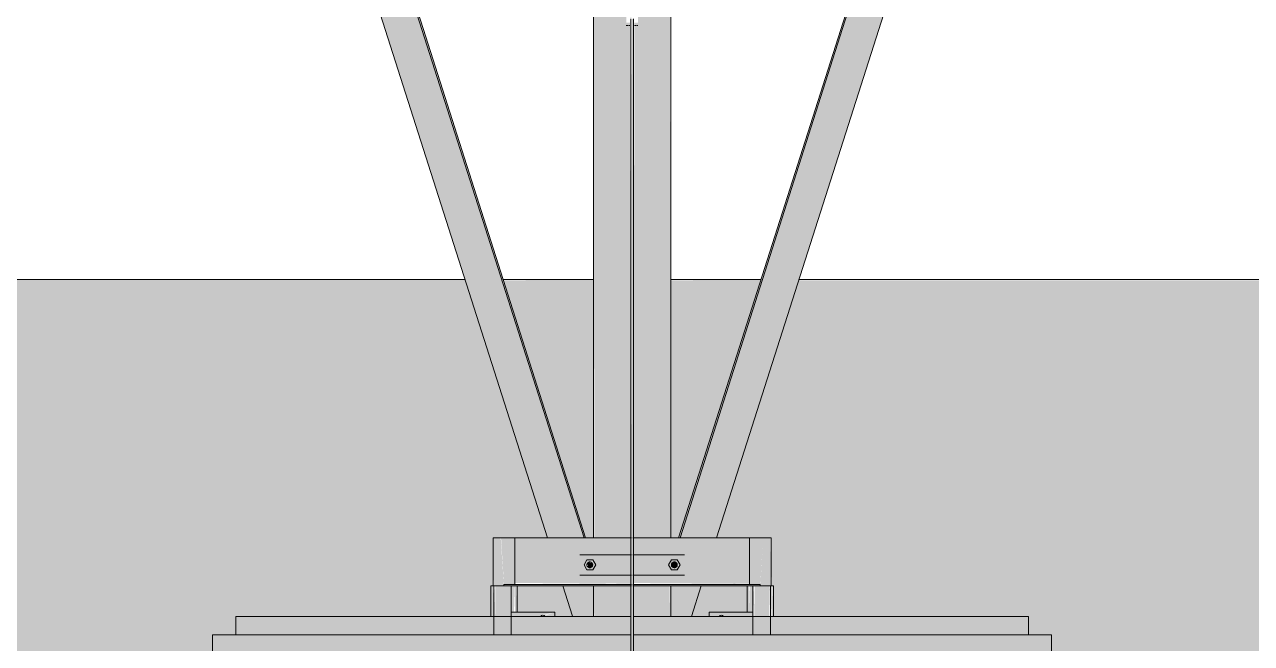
# Model space of a CAD drawing. Header units: inches. Extents: x 21380 to 98133, y -290 to 853.
# Drawn here: x 24904.5 to 25009.8, y 155.3 to 208.4 of the extents above; entities that cross this region are included whole.
import ezdxf

# ---------------------------------------------------------------- set-up
doc = ezdxf.new("R2010")
doc.units = ezdxf.units.IN
doc.header["$MEASUREMENT"] = 0
doc.layers.add('M-HVAC-DUCT', color=70, linetype='Continuous', lineweight=9)
doc.layers.add('Q-SPCQ', color=91, linetype='Continuous', lineweight=9)

# ---------------------------------------------------------------- blocks, each defined once
blk = doc.blocks.new('Basketball_Backstop-Performance_Sports_Systems-3103-Ceiling_Hung - 27_-0_ to 27_-11 7_8_-652462-Building Section - East_West looking North')
at = {"layer": 'Q-SPCQ'}
h = blk.add_hatch(color=256, dxfattribs=at)
h.paths.add_polyline_path([(24953.39, 157.56), (24953.39, 160.19), (24950.67, 160.19), (24951.51, 157.56)], flags=0)
h.paths.add_polyline_path([(24949.36, 164.31), (24952.49, 164.32), (24915.16, 281.37), (24913.59, 281.37), (24912.17, 280.92), (24949.35, 164.32)], flags=0)
for points in [[(24952.49, 164.31), (24952.62, 164.32), (24915.29, 281.37), (24915.16, 281.37), (24952.49, 164.32)], [(24960.72, 164.31), (24998.05, 281.37), (24997.92, 281.37), (24960.59, 164.31)], [(24956.61, 145.86), (24956.72, 145.96), (24956.74, 146.07), (24956.67, 208.89), (24956.61, 208.88), (24956.61, 149.67)], [(24952.86, 161.78), (24953.16, 161.82), (24953.2, 162.12), (24952.86, 162.22), (24952.77, 162.12)], [(24960.23, 161.75), (24960.45, 161.87), (24960.48, 162), (24960.27, 162.24), (24960.05, 162.18), (24959.98, 162), (24960.05, 161.82)], [(24944.48, 157.56), (24944.73, 157.56), (24944.67, 160.19), (24944.48, 160.19), (24944.48, 159.44)], [(24944.73, 157.56), (24944.86, 157.56), (24944.79, 160.19), (24944.73, 160.19), (24944.73, 159.44)], [(24946.11, 157.56), (24946.11, 160.19), (24944.86, 160.19), (24944.86, 157.56)], [(24946.11, 157.56), (24946.23, 157.62), (24946.17, 160.19), (24946.11, 160.19), (24946.11, 159.44)], [(24946.48, 157.94), (24946.48, 160.19), (24946.23, 160.19), (24946.23, 157.94)], [(24946.72, 157.94), (24946.73, 157.94), (24946.66, 160.19), (24946.48, 160.19), (24946.56, 157.94), (24946.72, 157.94)], [(24966.49, 157.94), (24966.73, 157.94), (24966.67, 160.19), (24966.48, 160.19), (24966.48, 157.94)], [(24966.98, 157.94), (24966.98, 160.19), (24966.73, 160.19), (24966.73, 157.94)], [(24967.11, 157.56), (24967.04, 160.19), (24966.98, 160.19), (24967.05, 157.56), (24967.08, 157.56)], [(24968.36, 157.56), (24968.36, 160.19), (24967.11, 160.19), (24967.11, 157.56)], [(24968.48, 157.56), (24968.48, 157.56), (24968.42, 160.19), (24968.36, 160.19), (24968.42, 157.56), (24968.47, 157.56)], [(24968.73, 157.56), (24968.66, 160.19), (24968.48, 160.19), (24968.56, 157.56), (24968.72, 157.56)]]:
    blk.add_hatch(color=256, dxfattribs=at).paths.add_polyline_path(points, flags=0)
h = blk.add_hatch(color=256, dxfattribs=at)
h.paths.add_polyline_path([(24956.74, 157.56), (24959.82, 157.56), (24959.81, 160.19), (24956.74, 160.19), (24956.74, 159.44)], flags=0)
h.paths.add_polyline_path([(24956.39, 157.56), (24956.49, 157.56), (24956.49, 160.19), (24953.39, 160.19), (24953.41, 157.56), (24955.75, 157.56)], flags=0)
h.paths.add_polyline_path([(24956.42, 208.88), (24956.49, 209.12), (24956.42, 209.06)], flags=0)
h.paths.add_polyline_path([(24955.46, 224.76), (24955.12, 224.79), (24955.3, 224.77)], flags=0)
h.paths.add_polyline_path([(24953.39, 164.31), (24956.49, 164.32), (24956.42, 208.56), (24956.3, 208.57), (24956.24, 208.57), (24956.11, 208.57), (24956.11, 209.75), (24955.67, 209.75), (24955.67, 209.94), (24955.55, 210.01), (24955.55, 210.42), (24955.67, 210.42), (24955.75, 210.62), (24956.11, 210.71), (24956.11, 211.69), (24956.24, 211.69), (24956.24, 211.92), (24956.11, 211.92), (24956.11, 213.06), (24956.42, 213.06), (24956.46, 224.75), (24953.29, 224.75), (24953.37, 164.31)], flags=0)
h.paths.add_polyline_path([(24956.74, 164.31), (24959.92, 164.32), (24959.84, 224.79), (24958.84, 224.75), (24956.77, 224.75), (24956.8, 213.06), (24957.11, 213.06), (24957.11, 211.92), (24956.99, 211.92), (24956.99, 211.69), (24957.11, 211.64), (24957.11, 210.67), (24957.55, 210.67), (24957.55, 210.42), (24957.67, 210.36), (24957.67, 209.94), (24957.55, 209.94), (24957.46, 209.7), (24957.11, 209.64), (24957.11, 208.57), (24956.99, 208.57), (24956.92, 208.56), (24956.8, 208.56), (24956.74, 164.32)], flags=0)
h.paths.add_polyline_path([(24956.92, 210.42), (24956.99, 210.42), (24956.92, 210.56)], flags=0)
h.paths.add_polyline_path([(24956.42, 210.93), (24956.46, 210.94), (24956.42, 210.94)], flags=0)
h.paths.add_polyline_path([(24956.77, 211.46), (24956.8, 211.51), (24956.77, 211.48)], flags=0)
h.paths.add_polyline_path([(24956.17, 213.77), (24956.2, 213.93), (24956.39, 213.83)], flags=0)
h.paths.add_polyline_path([(24957.76, 225.24), (24957.91, 225.2), (24957.91, 225.23)], flags=0)
h.paths.add_polyline_path([(24958.98, 225.19), (24959.92, 225.35), (24959.92, 281.37), (24957.55, 281.29), (24957.55, 281.18), (24957.67, 281.11), (24957.67, 280.7), (24957.55, 280.7), (24957.46, 280.45), (24957.11, 280.45), (24957.11, 279.24), (24957.55, 279.24), (24957.55, 278.99), (24957.67, 278.93), (24957.67, 278.51), (24957.55, 278.51), (24957.46, 278.26), (24957.11, 278.21), (24957.11, 277.14), (24956.99, 277.14), (24956.92, 277.13), (24956.8, 277.13), (24956.77, 225.25), (24958.95, 225.2)], flags=0)
h.paths.add_polyline_path([(24956.42, 277.45), (24956.46, 277.63), (24956.42, 277.63)], flags=0)
h.paths.add_polyline_path([(24955.12, 225.19), (24956.46, 225.25), (24956.42, 277.13), (24956.3, 277.14), (24956.24, 277.14), (24956.11, 277.14), (24956.11, 278.31), (24955.67, 278.31), (24955.67, 278.51), (24955.55, 278.57), (24955.55, 278.99), (24955.67, 278.99), (24955.76, 279.19), (24956.11, 279.19), (24956.11, 280.43), (24955.67, 280.43), (24955.67, 280.7), (24955.55, 280.76), (24955.55, 281.18), (24955.67, 281.19), (24955.67, 281.37), (24953.29, 281.37), (24953.33, 225.23), (24953.93, 225.23), (24955.22, 225.2)], flags=0)
h.paths.add_polyline_path([(24956.42, 279.5), (24956.46, 279.58), (24956.42, 279.51)], flags=0)
h.paths.add_polyline_path([(24956.76, 280.02), (24956.8, 280.08), (24956.76, 280.05)], flags=0)
h = blk.add_hatch(color=256, dxfattribs=at)
h.paths.add_polyline_path([(24960.27, 157.56), (24961.71, 157.56), (24962.54, 160.19), (24959.82, 160.19), (24959.82, 157.56)], flags=0)
h.paths.add_polyline_path([(24960.72, 164.31), (24963.86, 164.32), (25001.04, 280.92), (24999.62, 281.37), (24998.05, 281.37), (24960.72, 164.32)], flags=0)
h = blk.add_hatch(color=256, dxfattribs=at)
h.paths.add_polyline_path([(24956.61, 208.89), (24956.55, 209.06), (24956.55, 209.01), (24956.61, 208.9)], flags=0)
h.paths.add_polyline_path([(24956.61, 145.86), (24956.55, 208.89), (24956.49, 208.88), (24956.55, 145.88), (24956.58, 145.86)], flags=0)
h = blk.add_hatch(color=256, dxfattribs=at)
h.paths.add_polyline_path([(24945.36, 164.31), (24945.61, 160.31), (24946.54, 160.31), (24946.51, 164.31), (24945.61, 164.31)], flags=0)
h.paths.add_polyline_path([(24944.77, 160.19), (24945.61, 160.19), (24945.33, 164.31), (24944.67, 164.31), (24944.75, 160.19)], flags=0)
h = blk.add_hatch(color=256, dxfattribs=at)
h.paths.add_polyline_path([(24966.67, 160.44), (24966.67, 164.31), (24956.74, 164.31), (24956.74, 160.44), (24964.66, 160.44)], flags=0)
h.paths.add_polyline_path([(24947.11, 160.44), (24956.49, 160.44), (24956.49, 164.31), (24946.54, 164.31), (24946.54, 160.44)], flags=0)
h.paths.add_polyline_path([(24960.48, 161.56), (24960.48, 161.89), (24960.74, 162), (24960.59, 161.75)], flags=0)
h.paths.add_polyline_path([(24960.27, 161.56), (24960.05, 161.62), (24960.27, 161.72), (24960.45, 161.56)], flags=0)
h.paths.add_polyline_path([(24953.2, 162.12), (24953.16, 161.82), (24952.84, 161.84), (24952.77, 162.12), (24952.93, 162.2)], flags=0)
h.paths.add_polyline_path([(24952.73, 161.56), (24952.98, 161.75), (24953.23, 161.56), (24953.2, 161.87), (24953.49, 162), (24953.2, 162.12), (24953.2, 162.41), (24952.98, 162.25), (24952.73, 162.44), (24952.77, 162.12), (24952.48, 162), (24952.77, 161.87), (24952.75, 161.75)], flags=0)
h.paths.add_polyline_path([(24952.73, 161.56), (24952.48, 162), (24952.77, 162.44), (24953.23, 162.44), (24953.49, 162), (24953.2, 161.56), (24952.77, 161.56)], flags=0)
h.paths.add_polyline_path([(24959.73, 162), (24959.98, 162.42), (24959.98, 162.11), (24959.82, 162.04)], flags=0)
h.paths.add_polyline_path([(24959.98, 161.56), (24959.73, 162), (24960.01, 161.82), (24960, 161.75)], flags=0)
h.paths.add_polyline_path([(24960.23, 161.75), (24960.02, 161.92), (24960.02, 162.08), (24960.05, 162.18), (24960.3, 162.24), (24960.48, 162), (24960.36, 161.82), (24960.27, 161.77)], flags=0)
h.paths.add_polyline_path([(24960.48, 162.44), (24960.23, 162.25), (24960.02, 162.44), (24960.45, 162.44)], flags=0)
h.paths.add_polyline_path([(24960.74, 162), (24960.45, 162.12), (24960.48, 162.44), (24960.59, 162.25)], flags=0)
h = blk.add_hatch(color=256, dxfattribs=at)
h.paths.add_polyline_path([(24967.85, 164.31), (24966.67, 164.31), (24966.7, 160.31), (24967.61, 160.31)], flags=0)
h.paths.add_polyline_path([(24968.51, 160.19), (24968.54, 160.19), (24968.46, 164.31), (24967.85, 164.31), (24967.61, 160.19), (24968.48, 160.19)], flags=0)
h = blk.add_hatch(color=256, dxfattribs=at)
h.paths.add_polyline_path([(24960.27, 161.56), (24960.48, 161.56), (24960.23, 161.75), (24960.05, 161.56)], flags=0)
h.paths.add_polyline_path([(24959.98, 161.56), (24959.98, 161.89), (24959.8, 161.88)], flags=0)
h.paths.add_polyline_path([(24960.48, 162.44), (24959.98, 162.44), (24960.27, 162.28)], flags=0)
h.paths.add_polyline_path([(24960.74, 162), (24960.48, 162.42), (24960.48, 162.11)], flags=0)
h.paths.add_polyline_path([(24960.48, 161.56), (24960.74, 162), (24960.45, 161.82), (24960.48, 161.58)], flags=0)
h.paths.add_polyline_path([(24953.23, 161.56), (24953.49, 162), (24953.2, 161.87), (24953.21, 161.78)], flags=0)
h.paths.add_polyline_path([(24953.23, 161.56), (24952.98, 161.75), (24952.73, 161.56)], flags=0)
h.paths.add_polyline_path([(24952.73, 162.44), (24952.98, 162.25), (24953.23, 162.44)], flags=0)
h.paths.add_polyline_path([(24952.48, 162), (24952.77, 162.12), (24952.73, 162.44), (24952.55, 162.12)], flags=0)
h.paths.add_polyline_path([(24952.73, 161.56), (24952.77, 161.87), (24952.48, 162), (24952.6, 161.78)], flags=0)
h.paths.add_polyline_path([(24953.49, 162), (24953.23, 162.44), (24953.2, 162.12)], flags=0)
h.paths.add_polyline_path([(24959.73, 162), (24960.01, 162.16), (24959.98, 162.44), (24959.76, 162.06)], flags=0)
h = blk.add_hatch(color=256, dxfattribs=at)
h.paths.add_polyline_path([(24946.72, 160.19), (24956.49, 160.19), (24956.49, 160.31), (24945.61, 160.31), (24945.61, 160.19), (24946.72, 160.19)], flags=0)
h.paths.add_polyline_path([(24956.74, 160.19), (24967.61, 160.19), (24967.61, 160.31), (24956.74, 160.31)], flags=0)
h = blk.add_hatch(color=256, dxfattribs=at)
h.paths.add_polyline_path([(24956.74, 160.31), (24966.67, 160.38), (24966.67, 160.44), (24956.74, 160.36), (24956.74, 160.31)], flags=0)
h.paths.add_polyline_path([(24947.11, 160.31), (24956.49, 160.39), (24956.49, 160.44), (24946.54, 160.35), (24946.54, 160.31)], flags=0)
h = blk.add_hatch(color=256, dxfattribs=at)
h.paths.add_polyline_path([(24949.98, 157.94), (24949.1, 157.62), (24949.24, 157.56), (24949.98, 157.56)], flags=0)
h.paths.add_polyline_path([(24946.23, 157.56), (24948.8, 157.62), (24948.89, 157.68), (24949.98, 157.94), (24946.23, 157.94)], flags=0)
h.paths.add_polyline_path([(24964.7, 157.56), (24966.98, 157.56), (24966.98, 157.94), (24963.23, 157.94), (24964.66, 157.56)], flags=0)
h.paths.add_polyline_path([(24964.07, 157.56), (24964.21, 157.68), (24963.23, 157.94), (24963.23, 157.56), (24963.98, 157.56)], flags=0)
h = blk.add_hatch(color=256, dxfattribs=at)
h.paths.add_polyline_path([(24986.59, 156), (24990.61, 156), (24990.61, 157.56), (24956.74, 157.56), (24956.74, 156), (24985.86, 156)], flags=0)
h.paths.add_polyline_path([(24922.61, 156), (24956.49, 156), (24956.49, 157.56), (24922.61, 157.56)], flags=0)
h = blk.add_hatch(color=256, dxfattribs=at)
h.paths.add_polyline_path([(24992.61, 114), (24992.61, 156), (24956.74, 156), (24956.74, 154.5), (24991.11, 154.5), (24991.11, 115.5), (24963.2, 115.49), (24962.18, 114), (24977.82, 114)], flags=0)
h.paths.add_polyline_path([(24925.18, 114), (24951.08, 114), (24949.91, 115.5), (24922.11, 115.5), (24922.11, 154.5), (24956.49, 154.56), (24956.49, 156), (24920.61, 156), (24920.61, 114)], flags=0)
for p, q in [((24952.49, 164.32), (24915.16, 281.37)), ((24952.62, 164.32), (24915.29, 281.37)), ((24997.92, 281.37), (24960.59, 164.32)), ((24960.72, 164.32), (24998.05, 281.37)), ((24949.35, 164.32), (24912.17, 280.92)), ((24963.86, 164.32), (25001.04, 280.92)), ((24953.29, 224.84), (24953.29, 164.32)), ((24959.92, 164.32), (24959.92, 224.84)), ((24956.49, 208.89), (24956.49, 145.46)), ((24956.74, 145.46), (24956.74, 208.89)), ((24956.11, 208.31), (24956.24, 208.31)), ((24956.3, 208.31), (24956.42, 208.31)), ((24956.8, 208.31), (24956.92, 208.31)), ((24956.99, 208.31), (24957.11, 208.31)), ((24944.67, 164.31), (24944.67, 160.19)), ((24944.67, 164.31), (24946.54, 164.31)), ((24946.54, 160.31), (24946.54, 164.31)), ((24956.56, 164.31), (24946.54, 164.31)), ((24966.67, 164.31), (24956.66, 164.31)), ((24966.67, 164.31), (24966.67, 160.31)), ((24966.67, 164.31), (24968.54, 164.31)), ((24968.54, 160.19), (24968.54, 164.31)), ((24956.56, 162.87), (24952.11, 162.87)), ((24952.73, 162.44), (24952.48, 162)), ((24953.23, 162.44), (24952.73, 162.44)), ((24953.49, 162), (24953.23, 162.44)), ((24961.11, 162.87), (24956.66, 162.87)), ((24959.98, 162.44), (24959.73, 162)), ((24960.48, 162.44), (24959.98, 162.44)), ((24960.74, 162), (24960.48, 162.44)), ((24952.11, 161.12), (24956.56, 161.12)), ((24952.48, 162), (24952.73, 161.56)), ((24952.73, 161.56), (24953.23, 161.56)), ((24953.23, 161.56), (24953.49, 162)), ((24956.66, 161.12), (24961.11, 161.12)), ((24959.73, 162), (24959.98, 161.56)), ((24959.98, 161.56), (24960.48, 161.56)), ((24960.48, 161.56), (24960.74, 162)), ((24944.48, 160.19), (24944.48, 157.56)), ((24944.48, 160.19), (24944.73, 160.19)), ((24944.73, 160.19), (24944.73, 156)), ((24944.73, 160.19), (24944.86, 160.19)), ((24944.86, 160.19), (24946.11, 160.19)), ((24945.61, 160.19), (24945.61, 160.31)), ((24956.56, 160.31), (24945.61, 160.31)), ((24946.11, 160.19), (24946.23, 160.19)), ((24946.21, 160.19), (24946.48, 160.19)), ((24946.23, 156), (24946.23, 160.19)), ((24946.48, 160.19), (24946.72, 160.19)), ((24956.56, 160.19), (24946.72, 160.19)), ((24946.73, 157.94), (24946.73, 160.19)), ((24951.5, 157.59), (24950.67, 160.19)), ((24953.29, 160.19), (24953.29, 157.56)), ((24967.61, 160.31), (24956.66, 160.31)), ((24966.49, 160.19), (24956.66, 160.19)), ((24959.92, 157.56), (24959.92, 160.19)), ((24961.71, 157.56), (24962.54, 160.19)), ((24966.48, 160.19), (24966.48, 157.94)), ((24966.49, 160.19), (24966.73, 160.19)), ((24966.73, 160.19), (24967, 160.19)), ((24966.98, 160.19), (24966.98, 156)), ((24966.98, 160.19), (24967.11, 160.19)), ((24967.11, 160.19), (24968.36, 160.19)), ((24967.61, 160.31), (24967.61, 160.19)), ((24968.36, 160.19), (24968.48, 160.19)), ((24968.48, 160.19), (24968.73, 160.19)), ((24968.48, 156), (24968.48, 160.19)), ((24968.73, 157.56), (24968.73, 160.19)), ((24949.98, 157.94), (24946.23, 157.94)), ((24946.23, 157.94), (24946.23, 157.56)), ((24949.98, 157.56), (24949.98, 157.94)), ((24963.23, 157.94), (24963.23, 157.56)), ((24966.98, 157.94), (24963.23, 157.94)), ((24966.98, 157.56), (24966.98, 157.94)), ((24922.61, 156), (24922.61, 157.56)), ((24922.61, 157.56), (24956.53, 157.56)), ((24956.69, 157.56), (24990.61, 157.56)), ((24990.61, 157.56), (24990.61, 156)), ((24956.53, 156), (24920.61, 156)), ((24920.61, 156), (24920.61, 114)), ((24992.61, 156), (24956.69, 156)), ((24992.61, 114), (24992.61, 156))]:
    blk.add_line(p, q, dxfattribs=at)
at = {"layer": 'Q-SPCQ', "flags": 128}
for points in [[(24952.92, 162.24), (24952.93, 162.24), (24952.94, 162.25), (24952.95, 162.25), (24952.96, 162.25), (24952.97, 162.25), (24952.98, 162.25), (24952.98, 162.25)], [(24952.98, 162.25), (24952.98, 162.25), (24952.99, 162.25), (24953.01, 162.25)], [(24960.21, 162.25), (24960.22, 162.25), (24960.23, 162.25), (24960.23, 162.25)], [(24960.23, 162.25), (24960.24, 162.25), (24960.25, 162.25), (24960.26, 162.25), (24960.27, 162.25), (24960.28, 162.25), (24960.29, 162.24)], [(24952.98, 161.75), (24952.97, 161.75), (24952.96, 161.75), (24952.95, 161.75), (24952.94, 161.75), (24952.93, 161.75), (24952.92, 161.76)], [(24953, 161.75), (24952.99, 161.75), (24952.98, 161.75), (24952.98, 161.75)], [(24960.23, 161.75), (24960.23, 161.75), (24960.22, 161.75)], [(24960.27, 161.75), (24960.26, 161.75), (24960.25, 161.75), (24960.24, 161.75), (24960.23, 161.75), (24960.23, 161.75)]]:
    blk.add_lwpolyline(points, dxfattribs=at)
at = {"layer": 'Q-SPCQ'}
for centre, radius, start, end in [((24952.98, 162), 0.25, 0, 180), ((24952.98, 162), 0.25, 90, 120), ((24952.98, 162), 0.25, 45, 90), ((24960.23, 162), 0.25, 0, 180), ((24960.23, 162), 0.25, 90, 105), ((24960.23, 162), 0.25, 80.5861, 90), ((24960.23, 162), 0.25, 15, 60), ((24952.98, 162), 0.25, 150, 225), ((24952.98, 162), 0.25, 180, 0), ((24952.98, 162), 0.25, 240, 270), ((24952.98, 162), 0.25, 270, 300), ((24952.98, 162), 0.25, 330, 30), ((24960.23, 162), 0.25, 180, 0), ((24948.95, 157.47), 0.219, 30, 150), ((24964.26, 157.47), 0.219, 30, 150)]:
    blk.add_arc(centre, radius, start, end, dxfattribs=at)

msp = doc.modelspace()

# ---------------------------------------------------------------- hatches: boundary and pattern name
at = {"layer": 'M-HVAC-DUCT', "lineweight": 5}
h = msp.add_hatch(color=256, dxfattribs=at)
h.paths.add_polyline_path([(24560.54, 170.5), (24947.38, 170.5), (24942.28, 186.5), (24560.54, 186.5), (24560.54, 173.28)], flags=0)
h.paths.add_polyline_path([(25625.49, 170.5), (25628.13, 170.5), (25633.23, 186.5), (25625.49, 186.5), (25625.49, 172.67)], flags=0)
h.paths.add_polyline_path([(25618.86, 170.5), (25618.86, 186.5), (25611.12, 186.5), (25616.22, 170.5), (25618.26, 170.5)], flags=0)
h.paths.add_polyline_path([(24960.27, 170.5), (24962.56, 170.5), (24967.66, 186.5), (24959.92, 186.43), (24959.92, 170.5)], flags=0)
h.paths.add_polyline_path([(24965.83, 170.5), (25612.95, 170.5), (25607.85, 186.5), (24970.91, 186.43), (24966.09, 171.32)], flags=0)
h.paths.add_polyline_path([(25631.4, 170.5), (25926.54, 170.5), (25926.54, 186.5), (25636.5, 186.5), (25632.09, 172.68)], flags=0)
h.paths.add_polyline_path([(24950.65, 170.5), (24953.29, 170.5), (24953.29, 186.5), (24945.57, 186.43), (24950.4, 171.29)], flags=0)
h = msp.add_hatch(color=256, dxfattribs=at)
h.paths.add_polyline_path([(24560.54, 154.5), (24920.61, 154.56), (24920.61, 156), (24922.61, 156), (24922.61, 157.56), (24944.48, 157.56), (24944.55, 160.19), (24944.67, 160.22), (24944.73, 164.31), (24949.35, 164.32), (24947.38, 170.5), (24560.54, 170.5), (24560.54, 154.56)], flags=0)
h.paths.add_polyline_path([(24992.61, 154.5), (25586.17, 154.56), (25586.17, 156), (25588.17, 156), (25588.17, 157.56), (25610.05, 157.56), (25610.12, 160.19), (25610.24, 160.22), (25610.3, 164.31), (25614.92, 164.32), (25612.95, 170.5), (24965.83, 170.5), (24963.86, 164.31), (24968.54, 164.31), (24968.61, 160.19), (24968.73, 160.19), (24968.73, 157.56), (24990.61, 157.56), (24990.61, 156), (24992.61, 156), (24992.61, 154.56)], flags=0)
h.paths.add_polyline_path([(25658.17, 154.5), (25926.54, 154.56), (25926.54, 170.5), (25631.4, 170.5), (25629.43, 164.31), (25634.11, 164.31), (25634.17, 160.19), (25634.3, 160.19), (25634.3, 157.56), (25656.17, 157.56), (25656.17, 156), (25658.17, 156), (25658.17, 154.56)], flags=0)
h.paths.add_polyline_path([(24964.07, 157.56), (24964.42, 157.62), (24964.15, 157.72), (24964.15, 157.66), (24964.07, 157.56)], flags=0)
h.paths.add_polyline_path([(24963.23, 157.56), (24963.23, 157.94), (24966.48, 157.94), (24966.48, 160.19), (24962.54, 160.19), (24961.71, 157.56)], flags=0)
h.paths.add_polyline_path([(24949.98, 157.94), (24948.76, 157.56), (24949.1, 157.62), (24949.1, 157.71), (24949.17, 157.72)], flags=0)
h.paths.add_polyline_path([(24951.5, 157.56), (24951.49, 157.62), (24950.67, 160.19), (24946.73, 160.19), (24946.73, 157.94), (24949.98, 157.94), (24949.98, 157.56)], flags=0)
h.paths.add_polyline_path([(25630.03, 157.56), (25629.89, 157.68), (25629.72, 157.66), (25629.72, 157.56), (25630.02, 157.56)], flags=0)
h.paths.add_polyline_path([(25614.57, 157.56), (25614.67, 157.62), (25614.67, 157.71), (25614.46, 157.56)], flags=0)
h.paths.add_polyline_path([(25615.55, 157.56), (25617.06, 157.62), (25616.24, 160.19), (25612.3, 160.19), (25612.3, 157.94), (25615.55, 157.88), (25615.55, 157.58)], flags=0)
h.paths.add_polyline_path([(25627.27, 157.56), (25628.8, 157.62), (25628.8, 157.94), (25632.05, 157.94), (25632.05, 160.19), (25628.11, 160.19), (25627.28, 157.58)], flags=0)
h.paths.add_polyline_path([(25625.49, 164.31), (25626.16, 164.32), (25628.13, 170.5), (25625.49, 170.5), (25625.49, 164.32)], flags=0)
h.paths.add_polyline_path([(25618.86, 164.31), (25618.86, 170.5), (25616.22, 170.5), (25618.26, 164.31)], flags=0)
h.paths.add_polyline_path([(24959.92, 164.31), (24960.59, 164.32), (24962.56, 170.5), (24959.92, 170.5), (24959.92, 164.32)], flags=0)
h.paths.add_polyline_path([(24953.29, 164.31), (24953.29, 170.5), (24950.65, 170.5), (24952.63, 164.31)], flags=0)

# ---------------------------------------------------------------- linework, layer by layer
at = {"layer": 'M-HVAC-DUCT'}
for p, q in [((24942.28, 186.5), (24560.54, 186.5)), ((24953.29, 186.5), (24945.55, 186.5)), ((24967.66, 186.5), (24959.92, 186.5)), ((25607.85, 186.5), (24970.93, 186.5))]:
    msp.add_line(p, q, dxfattribs=at)

# ---------------------------------------------------------------- block references
at = {"layer": 'Q-SPCQ'}
msp.add_blockref('Basketball_Backstop-Performance_Sports_Systems-3103-Ceiling_Hung - 27_-0_ to 27_-11 7_8_-652462-Building Section - East_West looking North', (0, 0), dxfattribs=at)

doc.saveas('drawing.dxf')
